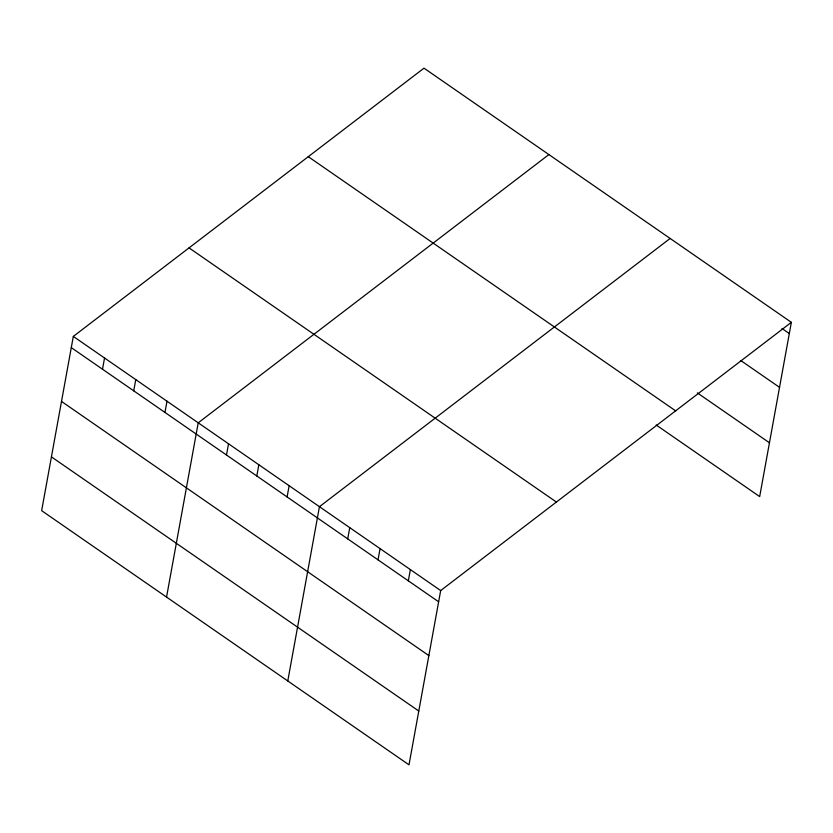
<?xml version="1.0" encoding="UTF-8"?>
<svg xmlns="http://www.w3.org/2000/svg" width="833" height="833" viewBox="0 0 833 833"><rect width="100%" height="100%" fill="white"/><g stroke="black" fill="none" stroke-linecap="round" stroke-linejoin="round"><path stroke-width="1.25" d="M73.325 336.407L41.65 510.671L409.003 764.84L440.678 590.566L791.35 322.329L423.997 68.16L73.325 336.407L440.678 590.566M102.511 369.227L104.542 358.013M133.728 390.833L135.769 379.609M164.955 412.439L166.996 401.214M166.548 597.094L198.223 422.82L548.895 154.574M226.493 455.005L228.523 443.791M256.793 475.976L258.834 464.762M287.104 496.947L289.145 485.722M287.781 680.967L319.445 506.693L670.128 238.457M347.715 538.878L349.756 527.664M378.026 559.849L380.067 548.635M408.326 580.82L410.367 569.595M791.35 322.329L759.675 496.593L656.217 425.017M782 328.483L789.309 333.544M740.87 360.595L779.532 387.355M697.346 392.895L769.463 442.792M308.272 156.687L675.625 410.846M189.039 247.89L556.402 502.049M71.284 347.621L438.637 601.79M61.507 401.433L428.86 655.592M51.427 456.869L418.78 711.028"/></g></svg>
